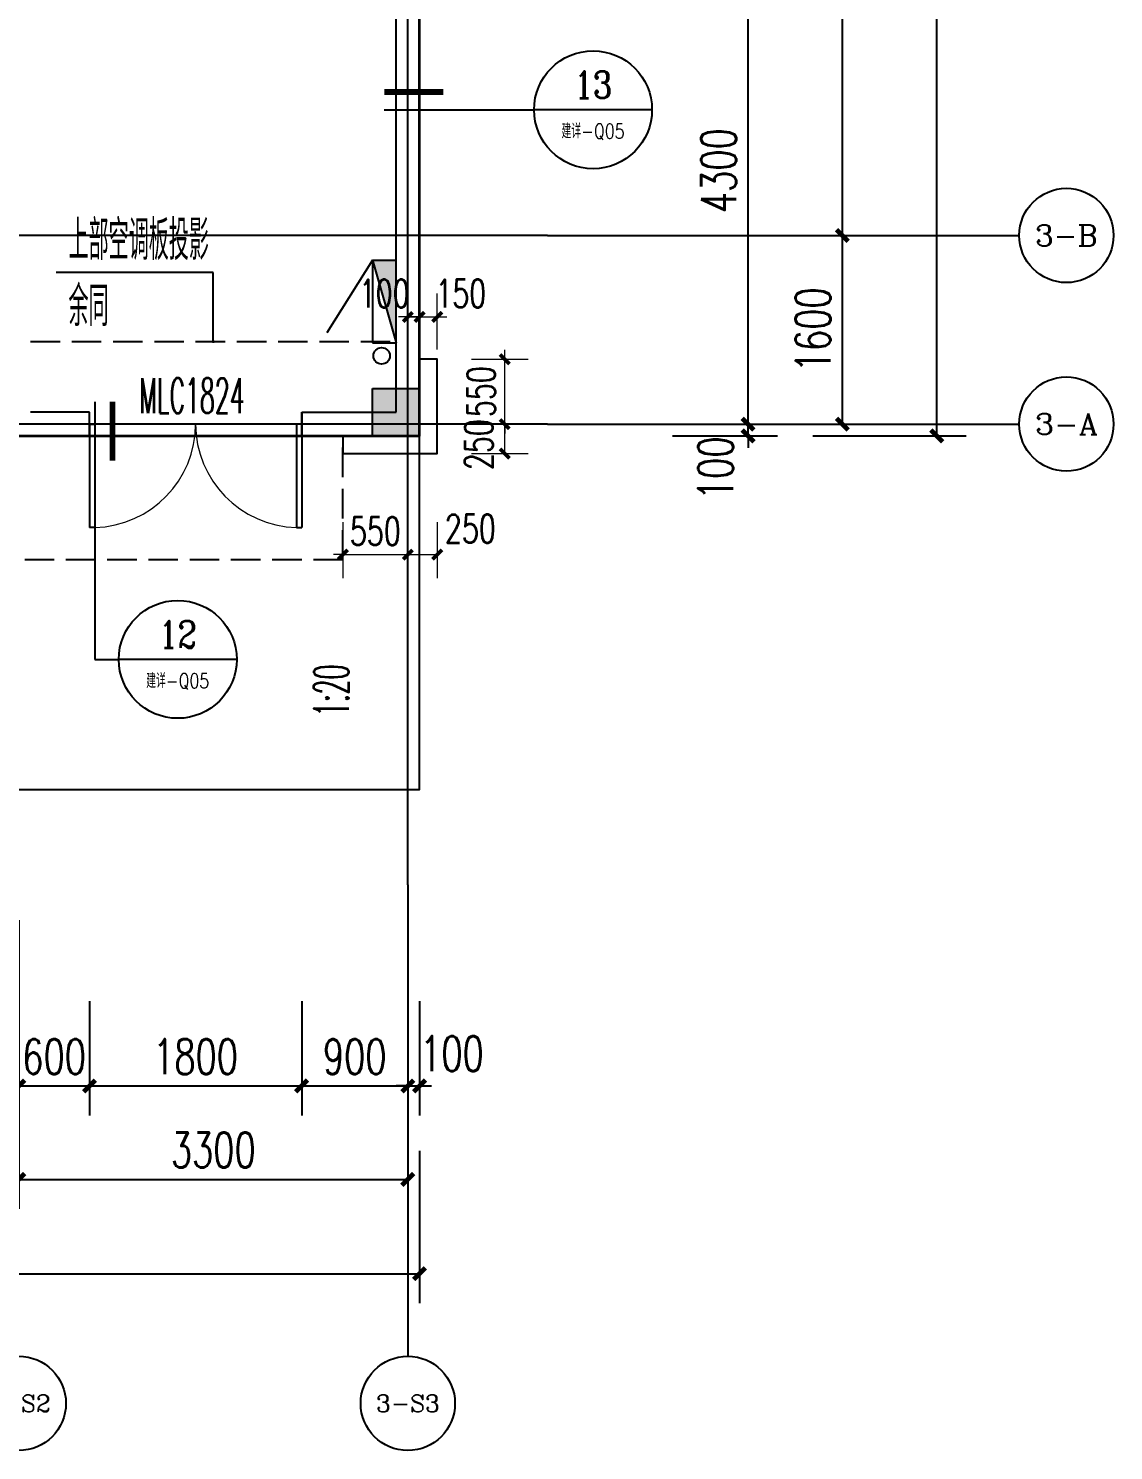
# Model space of a CAD drawing. Extents: x -59851 to 653804, y -249523 to 437614.
# Drawn here: x 11168 to 20372, y 186780 to 198845 of the extents above; entities that cross this region are included whole.
import ezdxf
from ezdxf.enums import TextEntityAlignment as Align

# ---------------------------------------------------------------- set-up
doc = ezdxf.new("R2010")
doc.units = 0
doc.header["$LTSCALE"] = 1000
doc.header["$MEASUREMENT"] = 0
doc.linetypes.add('DASH', pattern=[0.35, 0.25, -0.1])
for name, color, linetype in [('-消防立管', 1, 'Continuous'), ('A-Above', 5, 'DASH'), ('A-第三道尺寸线', 105, 'Continuous'), ('AXIS', 3, 'Continuous'), ('AXIS_TEXT', 7, 'Continuous'), ('CURTWALL', 4, 'Continuous'), ('DIM_IDEN', 3, 'Continuous'), ('DIM_LEAD', 3, 'Continuous'), ('DIM_SYMB', 3, 'Continuous'), ('DOTE', 16, 'Continuous'), ('PUB_HATCH', 8, 'Continuous'), ('PUB_TEXT', 7, 'Continuous'), ('STAIR', 5, 'Continuous'), ('WALL', 2, 'Continuous'), ('WINDOW', 4, 'Continuous'), ('WINDOW_TEXT', 7, 'Continuous'), ('剪力墙', 6, 'Continuous')]:
    doc.layers.add(name, color=color, linetype=linetype)
doc.layers.add('33计全面积外廓线', color=21, linetype='Continuous', lineweight=35)
doc.layers.add('A-第四道尺寸线(线脚尺寸)', color=105, linetype='Continuous', lineweight=5)
doc.styles.add('_TCH_AXIS', font='COMPLEX', dxfattribs={"bigfont": 'GBCBIG'})
doc.styles.add('_TCH_DIM', font='SIMPLEX.shx', dxfattribs={"width": 0.7, "bigfont": 'GBCBIG.shx'})
doc.styles.add('_TCH_DIM_T3', font='SIMPLEX.shx', dxfattribs={"width": 0.705882, "bigfont": 'GBCBIG.shx'})
doc.styles.add('_TCH_LABEL', font='COMPLEX', dxfattribs={"bigfont": 'GBCBIG'})
doc.styles.add('_TCH_WINDOW', font='SIMPLEX.shx', dxfattribs={"width": 0.7, "height": 3.5, "bigfont": 'GBCBIG.shx'})
doc.styles.add('COMPLEX', font='COMPLEX')
doc.styles.add('DIM_FONT', font='SIMPLEX', dxfattribs={"width": 0.7, "bigfont": 'GBCBIG'})
doc.dimstyles.new('_TCH_ARCH&&100', dxfattribs={"dimtxt": 297.5, "dimasz": 100, "dimexe": 250, "dimexo": 300, "dimgap": 100, "dimtad": 1, "dimdec": 0, "dimzin": 0, "dimdsep": 46, "dimtxsty": '_TCH_DIM_T3', "dimblk": 'ARCHTICK', "dimcen": 0.09, "dimclrt": 7, "dimazin": 2, "dimtfac": 1, "dimtdec": 0, "dimtix": 1, "dimtmove": 2, "dimatfit": 3, "dimfxl": 0, "dimtolj": 1, "dimtzin": 0, "dimarcsym": 0})
doc.dimstyles.new('_TCH_ARCH&&80', dxfattribs={"dimtxt": 238, "dimasz": 80, "dimexe": 200, "dimexo": 240, "dimgap": 80, "dimtad": 1, "dimdec": 0, "dimzin": 0, "dimdsep": 46, "dimtxsty": '_TCH_DIM_T3', "dimblk": 'ARCHTICK', "dimcen": 0.09, "dimclrt": 7, "dimazin": 2, "dimtfac": 1, "dimtdec": 0, "dimtix": 1, "dimtmove": 2, "dimatfit": 3, "dimfxl": 0, "dimtolj": 1, "dimtzin": 0, "dimarcsym": 0})
doc.dimstyles.new('_TCH_ARCH&&80$TCH&&100', dxfattribs={"dimtxt": 238, "dimasz": 80, "dimexe": 200, "dimexo": 240, "dimgap": 80, "dimtad": 1, "dimdec": 0, "dimzin": 0, "dimdsep": 46, "dimtxsty": 'DIM_FONT', "dimblk": 'ARCHTICK', "dimcen": 0.09, "dimclrt": 7, "dimazin": 2, "dimtfac": 1, "dimtdec": 0, "dimtix": 1, "dimtmove": 2, "dimatfit": 3, "dimfxl": 0, "dimtolj": 1, "dimtzin": 0, "dimarcsym": 0})

# ---------------------------------------------------------------- blocks, each defined once
blk = doc.blocks.new('shoucengjianliqiang0505')
at = {"layer": 'PUB_HATCH'}
h = blk.add_hatch(color=256, dxfattribs=at)
h.dxf.hatch_style = 1
h.paths.add_polyline_path([(-14848, 486544), (-14448, 486544), (-14448, 486144), (-14848, 486144)])
h.paths.add_polyline_path([(-8748, 486544), (-8348, 486544), (-8348, 486144), (-8748, 486144)])
h.paths.add_polyline_path([(-8748, 490544), (-8348, 490544), (-8348, 490144), (-8748, 490144)])
h.paths.add_polyline_path([(-14848, 490544), (-14448, 490544), (-14448, 490144), (-14848, 490144)])
h.paths.add_polyline_path([(-14848, 482144), (-14448, 482144), (-14448, 481744), (-14848, 481744)])
h.paths.add_polyline_path([(-8748, 482144), (-8348, 482144), (-8348, 481744), (-8748, 481744)])
h.paths.add_polyline_path([(-46848, 497944), (-46448, 497944), (-46448, 497544), (-46848, 497544)])
h.paths.add_polyline_path([(-46848, 501744), (-46448, 501744), (-46448, 501344), (-46848, 501344)])
h.paths.add_polyline_path([(-53548, 501742), (-53148, 501742), (-53148, 501342), (-53548, 501342)])
h.paths.add_polyline_path([(-63048, 504094), (-63048, 504344), (-63648, 504344), (-63648, 502544), (-63848, 502544), (-63848, 502294), (-63398, 502294), (-63398, 504094)])
h.paths.add_polyline_path([(-37148, 500844), (-35548, 500844), (-35548, 497944), (-37148, 497944), (-37148, 498144), (-35748, 498144), (-35748, 500644), (-37148, 500644)])
h.paths.add_polyline_path([(-29698, 483744), (-29698, 484994), (-29448, 484994), (-29448, 483344), (-30048, 483344), (-30048, 483744)])
h.paths.add_polyline_path([(-33048, 484994), (-32798, 484994), (-32798, 483744), (-32448, 483744), (-32448, 483344), (-33048, 483344)])
h.paths.add_polyline_path([(-36498, 483744), (-36498, 484994), (-36248, 484994), (-36248, 483344), (-36848, 483344), (-36848, 483744)])
h.paths.add_polyline_path([(-43248, 484994), (-42998, 484994), (-42998, 483744), (-42648, 483744), (-42648, 483344), (-43248, 483344)])
h.paths.add_polyline_path([(-50098, 483744), (-50098, 484994), (-49848, 484994), (-49848, 483344), (-50448, 483344), (-50448, 483744)])
h.paths.add_polyline_path([(-56848, 484994), (-56598, 484994), (-56598, 483744), (-56248, 483744), (-56248, 483344), (-56848, 483344)])
h.paths.add_polyline_path([(-63698, 485844), (-63448, 485844), (-63448, 483344), (-64048, 483344), (-64048, 483744), (-63698, 483744)])
h.paths.add_polyline_path([(-54648, 492144), (-54048, 492144), (-54048, 492544), (-54648, 492544)])
h.paths.add_polyline_path([(-52648, 492544), (-52048, 492544), (-52048, 492144), (-52648, 492144)])
h.paths.add_polyline_path([(-39048, 492544), (-38448, 492544), (-38448, 492144), (-39048, 492144)])
h.paths.add_polyline_path([(-45348, 495844), (-44748, 495844), (-44748, 496244), (-45348, 496244)])
h.paths.add_polyline_path([(-55848, 497944), (-55248, 497944), (-55248, 497544), (-55848, 497544)])
h.paths.add_polyline_path([(-55848, 495844), (-55248, 495844), (-55248, 496244), (-55848, 496244)])
h.paths.add_polyline_path([(-60248, 495844), (-59648, 495844), (-59648, 496244), (-60248, 496244)])
h.paths.add_polyline_path([(-21248, 500844), (-21248, 499444), (-21498, 499444), (-21498, 499844), (-21848, 499844), (-21848, 500094), (-21498, 500094), (-21498, 500844)])
h.paths.add_polyline_path([(-42948, 497544), (-42548, 497544), (-42548, 498144), (-42748, 498144), (-42748, 500644), (-42148, 500644), (-42148, 500844), (-42948, 500844), (-42948, 497944)])
h.paths.add_polyline_path([(-21248, 496144), (-21248, 496744), (-21498, 496744), (-21498, 496394), (-22898, 496394), (-22898, 496144), (-22098, 496144), (-22098, 496044), (-21848, 496044), (-21848, 496144)])
h.paths.add_polyline_path([(-30848, 497544), (-30848, 497944), (-32298, 497944), (-32298, 498144), (-30648, 498144), (-30648, 497744), (-30248, 497744), (-30248, 497544)])
h.paths.add_polyline_path([(-18848, 489094), (-18848, 487444), (-19098, 487444), (-19098, 487994), (-19448, 487994), (-19448, 488244), (-19098, 488244), (-19098, 489094)])
h.paths.add_polyline_path([(-60023, 489044), (-60273, 489044), (-60273, 491444), (-60023, 491444), (-60023, 489244)])
h.paths.add_polyline_path([(-28348, 499194), (-28348, 497544), (-28748, 497544), (-28748, 497744), (-28548, 497744), (-28548, 499194)])
h.paths.add_polyline_path([(-41148, 492344), (-40448, 492344), (-40448, 490694), (-40698, 490694), (-40698, 492094), (-41148, 492094)])
h.paths.add_polyline_path([(-30848, 500644), (-31348, 500644), (-31348, 503644), (-28348, 503644), (-28348, 501444), (-28708, 501444), (-28708, 501644), (-28548, 501644), (-28548, 503444), (-31148, 503444), (-31148, 501644), (-30748, 501644), (-30748, 501444), (-31148, 501444), (-31148, 500944), (-30648, 500944), (-30648, 500644)])
h.paths.add_polyline_path([(-42948, 495544), (-42948, 496244), (-40448, 496244), (-40448, 493744), (-42948, 493744), (-42948, 494444), (-42748, 494444), (-42748, 493944), (-40648, 493944), (-40648, 496044), (-42748, 496044), (-42748, 495544)])
h.paths.add_polyline_path([(-21248, 502644), (-21248, 503644), (-22898, 503644), (-22898, 503394), (-21498, 503394), (-21498, 502644)])
h.paths.add_polyline_path([(-22748, 492144), (-23248, 492144), (-23248, 490494), (-22998, 490494), (-22998, 491894), (-22748, 491894)])
h.paths.add_polyline_path([(-22673, 488244), (-22423, 488244), (-22423, 485744), (-22673, 485744), (-22673, 488044)])
h.paths.add_polyline_path([(-21848, 493644), (-21848, 493044), (-23498, 493044), (-23498, 493294), (-22098, 493294), (-22098, 493644)])
h.paths.add_polyline_path([(-18848, 491544), (-18848, 492144), (-20498, 492144), (-20498, 491894), (-19098, 491894), (-19098, 491544)])
h.paths.add_polyline_path([(-18848, 482444), (-18848, 481744), (-20498, 481744), (-20498, 481994), (-19098, 481994), (-19098, 482444)])
h.paths.add_polyline_path([(-22048, 481744), (-22498, 481744), (-22698, 481744), (-22698, 483344), (-23048, 483344), (-23048, 483594), (-22448, 483594), (-22448, 481994), (-22048, 481994)])
h.paths.add_polyline_path([(-26798, 490844), (-26048, 490844), (-26048, 489044), (-26298, 489044), (-26298, 490594), (-26798, 490594)])
h.paths.add_polyline_path([(-32448, 490844), (-33048, 490844), (-33048, 489044), (-32798, 489044), (-32798, 490594), (-32448, 490594)])
h.paths.add_polyline_path([(-35848, 489294), (-36198, 489294), (-36198, 492094), (-35848, 492094), (-35848, 492344), (-36448, 492344), (-36448, 489044), (-36198, 489044), (-35848, 489044)])
h.paths.add_polyline_path([(-39873, 489244), (-39623, 489244), (-39623, 486544), (-39873, 486544), (-39873, 489044)])
h.paths.add_polyline_path([(-43648, 489294), (-43298, 489294), (-43298, 492094), (-43798, 492094), (-43798, 492344), (-43048, 492344), (-43048, 489044), (-43298, 489044), (-43648, 489044)])
h.paths.add_polyline_path([(-46673, 492344), (-46423, 492344), (-46423, 489044), (-46673, 489044), (-46673, 492144)])
h.paths.add_polyline_path([(-53473, 489244), (-53223, 489244), (-53223, 486544), (-53473, 486544), (-53473, 489044)])
h.paths.add_polyline_path([(-49448, 489294), (-49798, 489294), (-49798, 492094), (-49298, 492094), (-49298, 492344), (-50048, 492344), (-50048, 489044), (-49798, 489044), (-49448, 489044)])
h.paths.add_polyline_path([(-57248, 489294), (-56898, 489294), (-56898, 492094), (-57248, 492094), (-57248, 492344), (-56648, 492344), (-56648, 489044), (-56898, 489044), (-57248, 489044)])
h.paths.add_polyline_path([(-60048, 498644), (-60048, 497544), (-62548, 497544), (-62548, 497794), (-60298, 497794), (-60298, 498644)])
h.paths.add_polyline_path([(-60048, 503544), (-60048, 504344), (-61698, 504344), (-61698, 504094), (-60298, 504094), (-60298, 503544)])
h.paths.add_polyline_path([(-67048, 491344), (-67048, 492244), (-64848, 492244), (-64848, 491994), (-66798, 491994), (-66798, 491344)])
h.paths.add_polyline_path([(-66448, 502544), (-67048, 502544), (-67048, 499894), (-66798, 499894), (-66798, 502294), (-66448, 502294)])
h.paths.add_polyline_path([(-66448, 483344), (-67048, 483344), (-67048, 485844), (-66798, 485844), (-66798, 483744), (-66448, 483744)])
edge = h.paths.add_edge_path()
edge.add_line((-26248, 494694), (-26248, 492344))
edge.add_line((-26248, 492344), (-26948, 492344))
edge.add_line((-26948, 492344), (-26948, 492144))
edge.add_line((-26948, 492144), (-26048, 492144))
edge.add_line((-26048, 492144), (-26048, 494694))
edge.add_line((-26248, 494694), (-26248, 495094))
edge = h.paths.add_edge_path()
edge.add_line((-26448, 483344), (-26448, 483594))
edge.add_line((-26448, 483594), (-26273, 483594))
edge.add_line((-26273, 483594), (-26273, 484994))
edge.add_line((-26273, 484994), (-26023, 484994))
edge.add_line((-26023, 484994), (-26023, 483594))
edge.add_line((-26023, 483594), (-25848, 483594))
edge.add_line((-25848, 483594), (-25848, 483344))
edge.add_line((-25848, 483344), (-26448, 483344))
edge.add_line((-26448, 483344), (-26048, 483344))
edge = h.paths.add_edge_path()
edge.add_line((-40048, 483344), (-40048, 483744))
edge.add_line((-40048, 483744), (-39873, 483744))
edge.add_line((-39873, 483744), (-39873, 484994))
edge.add_line((-39873, 484994), (-39623, 484994))
edge.add_line((-39623, 484994), (-39623, 483744))
edge.add_line((-39623, 483744), (-39448, 483744))
edge.add_line((-39448, 483744), (-39448, 483344))
edge.add_line((-39448, 483344), (-40048, 483344))
edge.add_line((-40048, 483344), (-39648, 483344))
edge = h.paths.add_edge_path()
edge.add_line((-46848, 483344), (-46848, 483594))
edge.add_line((-46848, 483594), (-46673, 483594))
edge.add_line((-46673, 483594), (-46673, 484994))
edge.add_line((-46673, 484994), (-46423, 484994))
edge.add_line((-46423, 484994), (-46423, 483594))
edge.add_line((-46423, 483594), (-46248, 483594))
edge.add_line((-46248, 483594), (-46248, 483344))
edge.add_line((-46248, 483344), (-46848, 483344))
edge.add_line((-46848, 483344), (-46448, 483344))
edge = h.paths.add_edge_path()
edge.add_line((-53648, 483344), (-53648, 483744))
edge.add_line((-53648, 483744), (-53473, 483744))
edge.add_line((-53473, 483744), (-53473, 484994))
edge.add_line((-53473, 484994), (-53223, 484994))
edge.add_line((-53223, 484994), (-53223, 483744))
edge.add_line((-53223, 483744), (-53048, 483744))
edge.add_line((-53048, 483744), (-53048, 483344))
edge.add_line((-53048, 483344), (-53648, 483344))
edge.add_line((-53648, 483344), (-53248, 483344))
edge = h.paths.add_edge_path()
edge.add_line((-60448, 483344), (-60448, 483594))
edge.add_line((-60448, 483594), (-60273, 483594))
edge.add_line((-60273, 483594), (-60273, 484994))
edge.add_line((-60273, 484994), (-60023, 484994))
edge.add_line((-60023, 484994), (-60023, 483594))
edge.add_line((-60023, 483594), (-59848, 483594))
edge.add_line((-59848, 483594), (-59848, 483344))
edge.add_line((-59848, 483344), (-60448, 483344))
edge.add_line((-60448, 483344), (-60048, 483344))
at = {"layer": '剪力墙', "color": 6, "linetype": 'Continuous'}
blk.add_lwpolyline([(-8748, 482144), (-8348, 482144), (-8348, 481744), (-8748, 481744)], close=True, dxfattribs=at)
blk = doc.blocks.new('XHS1')
at = {"layer": '-消防立管'}
blk.add_hatch(color=253, dxfattribs=at).paths.add_polyline_path([(918395, -437307), (918595, -438007), (918595, -437307)])
for p, q in [((918395, -437307), (918595, -438007)), ((918395, -437307), (918395, -438007)), ((918395, -437307), (918595, -437307)), ((918595, -438007), (918595, -437307)), ((918395, -438007), (918595, -438007))]:
    blk.add_line(p, q, dxfattribs=at)
at = {"ltscale": 0.5}
blk.add_line((918395, -437307), (918009, -437922), dxfattribs=at)
blk = doc.blocks.new('_ArchTick')
at = {"color": 0, "linetype": 'ByBlock', "const_width": 0.4}
blk.add_lwpolyline([(-0.5, -0.5), (0.5, 0.5)], dxfattribs=at)
blk = doc.blocks.new('*D3277')
at = {"layer": 'AXIS', "color": 0, "lineweight": -2, "transparency": 16777216}
for p, q in [((15872, 197088), (18322, 197088)), ((18072, 195488), (18072, 197088)), ((15872, 195488), (18322, 195488))]:
    blk.add_line(p, q, dxfattribs=at)
at = {"layer": 'Defpoints', "color": 0, "transparency": 16777216}
for p in [(15572, 197088), (18072, 197088), (15572, 195488)]:
    blk.add_point(p, dxfattribs=at)
at = {"layer": 'AXIS', "color": 0, "lineweight": -2, "transparency": 16777216, "xscale": 100, "yscale": 100, "zscale": 100}
for p, rotation in [((18072, 197088), 90), ((18072, 195488), 270)]:
    blk.add_blockref('_ArchTick', p, dxfattribs=dict(at, rotation=rotation))
at = {"layer": 'AXIS', "color": 7, "transparency": 16777216, "insert": (17824, 196288), "char_height": 297.5, "attachment_point": 5, "rotation": 90, "style": '_TCH_DIM_T3'}
blk.add_mtext('\\A1;1600', dxfattribs=at)
blk = doc.blocks.new('*D3278')
at = {"layer": 'AXIS', "color": 0, "lineweight": -2, "transparency": 16777216}
for p, q in [((15872, 201788), (18322, 201788)), ((18072, 197088), (18072, 201788)), ((15872, 197088), (18322, 197088))]:
    blk.add_line(p, q, dxfattribs=at)
at = {"layer": 'Defpoints', "color": 0, "transparency": 16777216}
for p in [(15572, 201788), (18072, 201788), (15572, 197088)]:
    blk.add_point(p, dxfattribs=at)
at = {"layer": 'AXIS', "color": 0, "lineweight": -2, "transparency": 16777216, "xscale": 100, "yscale": 100, "zscale": 100}
for p, rotation in [((18072, 201788), 90), ((18072, 197088), 270)]:
    blk.add_blockref('_ArchTick', p, dxfattribs=dict(at, rotation=rotation))
at = {"layer": 'AXIS', "color": 7, "transparency": 16777216, "insert": (17824, 199438), "char_height": 297.5, "attachment_point": 5, "rotation": 90, "style": '_TCH_DIM_T3'}
blk.add_mtext('\\A1;4700', dxfattribs=at)
blk = doc.blocks.new('*D3290')
at = {"layer": 'AXIS', "color": 0, "lineweight": -2, "transparency": 16777216}
for p, q in [((17822, 218188), (19122, 218188)), ((18872, 195388), (18872, 218188)), ((17822, 195388), (19122, 195388))]:
    blk.add_line(p, q, dxfattribs=at)
at = {"layer": 'Defpoints', "color": 0, "transparency": 16777216}
for p in [(17522, 218188), (18872, 218188), (17522, 195388)]:
    blk.add_point(p, dxfattribs=at)
at = {"layer": 'AXIS', "color": 0, "lineweight": -2, "transparency": 16777216, "xscale": 100, "yscale": 100, "zscale": 100}
for p, rotation in [((18872, 218188), 90), ((18872, 195388), 270)]:
    blk.add_blockref('_ArchTick', p, dxfattribs=dict(at, rotation=rotation))
at = {"layer": 'AXIS', "color": 7, "transparency": 16777216, "insert": (18624, 206788), "char_height": 297.5, "attachment_point": 5, "rotation": 90, "style": '_TCH_DIM_T3'}
blk.add_mtext('\\A1;22800', dxfattribs=at)
blk = doc.blocks.new('*D3355')
at = {"layer": 'AXIS', "color": 0, "lineweight": -2, "transparency": 16777216}
for p, q in [((11086, 191280), (11086, 188830)), ((14386, 191280), (14386, 188830)), ((11086, 189080), (14386, 189080))]:
    blk.add_line(p, q, dxfattribs=at)
at = {"layer": 'Defpoints', "color": 0, "transparency": 16777216}
for p in [(11086, 191580), (14386, 191580), (14386, 189080)]:
    blk.add_point(p, dxfattribs=at)
at = {"layer": 'AXIS', "color": 0, "lineweight": -2, "transparency": 16777216, "xscale": 100, "yscale": 100, "zscale": 100, "rotation": 180}
blk.add_blockref('_ArchTick', (11086, 189080), dxfattribs=at)
at = {"layer": 'AXIS', "color": 0, "lineweight": -2, "transparency": 16777216, "xscale": 100, "yscale": 100, "zscale": 100}
blk.add_blockref('_ArchTick', (14386, 189080), dxfattribs=at)
at = {"layer": 'AXIS', "color": 7, "transparency": 16777216, "insert": (12736, 189329), "char_height": 297.5, "attachment_point": 5, "style": '_TCH_DIM_T3'}
blk.add_mtext('\\A1;3300', dxfattribs=at)
blk = doc.blocks.new('*D3356')
at = {"layer": 'AXIS', "color": 0, "lineweight": -2, "transparency": 16777216}
for p, q in [((-44214, 189323), (-44214, 188030)), ((14486, 189323), (14486, 188030)), ((-44214, 188280), (14486, 188280))]:
    blk.add_line(p, q, dxfattribs=at)
at = {"layer": 'Defpoints', "color": 0, "transparency": 16777216}
for p in [(-44214, 189623), (14486, 189623), (14486, 188280)]:
    blk.add_point(p, dxfattribs=at)
at = {"layer": 'AXIS', "color": 0, "lineweight": -2, "transparency": 16777216, "xscale": 100, "yscale": 100, "zscale": 100, "rotation": 180}
blk.add_blockref('_ArchTick', (-44214, 188280), dxfattribs=at)
at = {"layer": 'AXIS', "color": 0, "lineweight": -2, "transparency": 16777216, "xscale": 100, "yscale": 100, "zscale": 100}
blk.add_blockref('_ArchTick', (14486, 188280), dxfattribs=at)
at = {"layer": 'AXIS', "color": 7, "transparency": 16777216, "insert": (-14864, 188529), "char_height": 297.5, "attachment_point": 5, "style": '_TCH_DIM_T3'}
blk.add_mtext('\\A1;58700', dxfattribs=at)
blk = doc.blocks.new('_AXISO')
blk.add_circle((0, 0), 0.5)
at = {"layer": 'AXIS_TEXT', "style": 'COMPLEX', "width": 1.041667}
blk.add_attdef('A', text='', height=0.56, dxfattribs=at).set_placement((-0.25, -0.28), (0.25, -0.28), align=Align.FIT)
blk = doc.blocks.new('shoucengxianjiao0328')
blk.add_lwpolyline([(-170996, 155486), (-170996, 155336), (-170196, 155336), (-170196, 156136), (-170346, 156136), (-170346, 156136), (-170346, 156136)])
blk = doc.blocks.new('*D627')
at = {"layer": 'A-第四道尺寸线(线脚尺寸)', "color": 0, "lineweight": -2, "transparency": 16777216}
for p, q in [((15208, 196038), (15208, 196118)), ((14926, 196038), (15408, 196038)), ((15208, 195488), (15208, 196038)), ((14926, 195488), (15408, 195488)), ((15208, 195488), (15208, 195408))]:
    blk.add_line(p, q, dxfattribs=at)
at = {"layer": 'Defpoints', "color": 0, "transparency": 16777216}
for p in [(14686, 196038), (15208, 196038), (14686, 195488)]:
    blk.add_point(p, dxfattribs=at)
at = {"layer": 'A-第四道尺寸线(线脚尺寸)', "color": 0, "lineweight": -2, "transparency": 16777216, "xscale": 80, "yscale": 80, "zscale": 80}
for p, rotation in [((15208, 196038), 270), ((15208, 195488), 90)]:
    blk.add_blockref('_ArchTick', p, dxfattribs=dict(at, rotation=rotation))
at = {"layer": 'A-第四道尺寸线(线脚尺寸)', "color": 7, "transparency": 16777216, "insert": (15009, 195763), "char_height": 238, "attachment_point": 5, "rotation": 90, "style": '_TCH_DIM_T3'}
blk.add_mtext('\\A1;550', dxfattribs=at)
blk = doc.blocks.new('*D628')
at = {"layer": 'A-第四道尺寸线(线脚尺寸)', "color": 0, "lineweight": -2, "transparency": 16777216}
for p, q in [((14926, 195488), (15408, 195488)), ((15208, 195238), (15208, 195488)), ((14926, 195238), (15408, 195238))]:
    blk.add_line(p, q, dxfattribs=at)
at = {"layer": 'Defpoints', "color": 0, "transparency": 16777216}
for p in [(14686, 195488), (15208, 195488), (14686, 195238)]:
    blk.add_point(p, dxfattribs=at)
at = {"layer": 'A-第四道尺寸线(线脚尺寸)', "color": 0, "lineweight": -2, "transparency": 16777216, "xscale": 80, "yscale": 80, "zscale": 80}
for p, rotation in [((15208, 195488), 90), ((15208, 195238), 270)]:
    blk.add_blockref('_ArchTick', p, dxfattribs=dict(at, rotation=rotation))
at = {"layer": 'A-第四道尺寸线(线脚尺寸)', "color": 7, "transparency": 16777216, "insert": (14988, 195314), "char_height": 238, "attachment_point": 5, "rotation": 90, "style": '_TCH_DIM_T3'}
blk.add_mtext('\\A1;250', dxfattribs=at)
blk = doc.blocks.new('*D629')
at = {"layer": 'A-第四道尺寸线(线脚尺寸)', "color": 0, "lineweight": -2, "transparency": 16777216}
for p, q in [((13836, 194656), (13836, 194181)), ((14386, 194656), (14386, 194181)), ((13836, 194381), (13756, 194381)), ((13836, 194381), (14386, 194381)), ((14386, 194381), (14466, 194381))]:
    blk.add_line(p, q, dxfattribs=at)
at = {"layer": 'Defpoints', "color": 0, "transparency": 16777216}
for p in [(13836, 194896), (14386, 194896), (14386, 194381)]:
    blk.add_point(p, dxfattribs=at)
at = {"layer": 'A-第四道尺寸线(线脚尺寸)', "color": 0, "lineweight": -2, "transparency": 16777216, "xscale": 80, "yscale": 80, "zscale": 80}
blk.add_blockref('_ArchTick', (13836, 194381), dxfattribs=at)
at = {"layer": 'A-第四道尺寸线(线脚尺寸)', "color": 0, "lineweight": -2, "transparency": 16777216, "xscale": 80, "yscale": 80, "zscale": 80, "rotation": 180}
blk.add_blockref('_ArchTick', (14386, 194381), dxfattribs=at)
at = {"layer": 'A-第四道尺寸线(线脚尺寸)', "color": 7, "transparency": 16777216, "insert": (14111, 194580), "char_height": 238, "attachment_point": 5, "style": '_TCH_DIM_T3'}
blk.add_mtext('\\A1;550', dxfattribs=at)
blk = doc.blocks.new('*D630')
at = {"layer": 'A-第四道尺寸线(线脚尺寸)', "color": 0, "lineweight": -2, "transparency": 16777216}
for p, q in [((14386, 194656), (14386, 194181)), ((14636, 194656), (14636, 194181)), ((14386, 194381), (14636, 194381))]:
    blk.add_line(p, q, dxfattribs=at)
at = {"layer": 'Defpoints', "color": 0, "transparency": 16777216}
for p in [(14386, 194896), (14636, 194896), (14636, 194381)]:
    blk.add_point(p, dxfattribs=at)
at = {"layer": 'A-第四道尺寸线(线脚尺寸)', "color": 0, "lineweight": -2, "transparency": 16777216, "xscale": 80, "yscale": 80, "zscale": 80, "rotation": 180}
blk.add_blockref('_ArchTick', (14386, 194381), dxfattribs=at)
at = {"layer": 'A-第四道尺寸线(线脚尺寸)', "color": 0, "lineweight": -2, "transparency": 16777216, "xscale": 80, "yscale": 80, "zscale": 80}
blk.add_blockref('_ArchTick', (14636, 194381), dxfattribs=at)
at = {"layer": 'A-第四道尺寸线(线脚尺寸)', "color": 7, "transparency": 16777216, "insert": (14917, 194601), "char_height": 238, "attachment_point": 5, "style": '_TCH_DIM_T3'}
blk.add_mtext('\\A1;250', dxfattribs=at)
blk = doc.blocks.new('*D662')
at = {"layer": 'A-第四道尺寸线(线脚尺寸)', "color": 0, "lineweight": -2, "transparency": 16777216}
for p, q in [((14386, 196122), (14386, 196597)), ((14486, 196122), (14486, 196597)), ((14386, 196397), (14306, 196397)), ((14386, 196397), (14486, 196397)), ((14486, 196397), (14566, 196397))]:
    blk.add_line(p, q, dxfattribs=at)
at = {"layer": 'Defpoints', "color": 0, "transparency": 16777216}
for p in [(14486, 196397), (14386, 195882), (14486, 195882)]:
    blk.add_point(p, dxfattribs=at)
at = {"layer": 'A-第四道尺寸线(线脚尺寸)', "color": 0, "lineweight": -2, "transparency": 16777216, "xscale": 80, "yscale": 80, "zscale": 80}
blk.add_blockref('_ArchTick', (14386, 196397), dxfattribs=at)
at = {"layer": 'A-第四道尺寸线(线脚尺寸)', "color": 0, "lineweight": -2, "transparency": 16777216, "xscale": 80, "yscale": 80, "zscale": 80, "rotation": 180}
blk.add_blockref('_ArchTick', (14486, 196397), dxfattribs=at)
at = {"layer": 'A-第四道尺寸线(线脚尺寸)', "color": 7, "transparency": 16777216, "insert": (14186, 196596), "char_height": 238, "attachment_point": 5, "style": 'DIM_FONT'}
blk.add_mtext('\\A1;100', dxfattribs=at)
blk = doc.blocks.new('*D663')
at = {"layer": 'A-第四道尺寸线(线脚尺寸)', "color": 0, "lineweight": -2, "transparency": 16777216}
for p, q in [((14486, 196122), (14486, 196597)), ((14636, 196122), (14636, 196597)), ((14486, 196397), (14406, 196397)), ((14486, 196397), (14636, 196397)), ((14636, 196397), (14716, 196397))]:
    blk.add_line(p, q, dxfattribs=at)
at = {"layer": 'Defpoints', "color": 0, "transparency": 16777216}
for p in [(14636, 196397), (14486, 195882), (14636, 195882)]:
    blk.add_point(p, dxfattribs=at)
at = {"layer": 'A-第四道尺寸线(线脚尺寸)', "color": 0, "lineweight": -2, "transparency": 16777216, "xscale": 80, "yscale": 80, "zscale": 80}
blk.add_blockref('_ArchTick', (14486, 196397), dxfattribs=at)
at = {"layer": 'A-第四道尺寸线(线脚尺寸)', "color": 0, "lineweight": -2, "transparency": 16777216, "xscale": 80, "yscale": 80, "zscale": 80, "rotation": 180}
blk.add_blockref('_ArchTick', (14636, 196397), dxfattribs=at)
at = {"layer": 'A-第四道尺寸线(线脚尺寸)', "color": 7, "transparency": 16777216, "insert": (14836, 196596), "char_height": 238, "attachment_point": 5, "style": 'DIM_FONT'}
blk.add_mtext('\\A1;150', dxfattribs=at)
blk = doc.blocks.new('*D3491')
at = {"layer": 'A-第三道尺寸线', "color": 0, "lineweight": -2, "transparency": 16777216}
for p, q in [((16630, 199788), (17522, 199788)), ((17272, 195488), (17272, 199788)), ((16630, 195488), (17522, 195488))]:
    blk.add_line(p, q, dxfattribs=at)
at = {"layer": 'Defpoints', "color": 0, "transparency": 16777216}
for p in [(16330, 199788), (17272, 199788), (16330, 195488)]:
    blk.add_point(p, dxfattribs=at)
at = {"layer": 'A-第三道尺寸线', "color": 0, "lineweight": -2, "transparency": 16777216, "xscale": 100, "yscale": 100, "zscale": 100}
for p, rotation in [((17272, 199788), 90), ((17272, 195488), 270)]:
    blk.add_blockref('_ArchTick', p, dxfattribs=dict(at, rotation=rotation))
at = {"layer": 'A-第三道尺寸线', "color": 7, "transparency": 16777216, "insert": (17023, 197638), "char_height": 297.5, "attachment_point": 5, "rotation": 90, "style": '_TCH_DIM_T3'}
blk.add_mtext('\\A1;4300', dxfattribs=at)
blk = doc.blocks.new('*D3492')
at = {"layer": 'A-第三道尺寸线', "color": 0, "lineweight": -2, "transparency": 16777216}
for p, q in [((17272, 195488), (17272, 195588)), ((16630, 195488), (17522, 195488)), ((17272, 195388), (17272, 195488)), ((16630, 195388), (17522, 195388)), ((17272, 195388), (17272, 195288))]:
    blk.add_line(p, q, dxfattribs=at)
at = {"layer": 'Defpoints', "color": 0, "transparency": 16777216}
for p in [(16330, 195488), (17272, 195488), (16330, 195388)]:
    blk.add_point(p, dxfattribs=at)
at = {"layer": 'A-第三道尺寸线', "color": 0, "lineweight": -2, "transparency": 16777216, "xscale": 100, "yscale": 100, "zscale": 100}
for p, rotation in [((17272, 195488), 270), ((17272, 195388), 90)]:
    blk.add_blockref('_ArchTick', p, dxfattribs=dict(at, rotation=rotation))
at = {"layer": 'A-第三道尺寸线', "color": 7, "transparency": 16777216, "insert": (16997, 195113), "char_height": 297.5, "attachment_point": 5, "rotation": 90, "style": '_TCH_DIM_T3'}
blk.add_mtext('\\A1;100', dxfattribs=at)
blk = doc.blocks.new('*D3537')
at = {"layer": 'A-第三道尺寸线', "color": 0, "lineweight": -2, "transparency": 16777216}
for p, q in [((11086, 190593), (11086, 189623)), ((11686, 190593), (11686, 189623)), ((11086, 189873), (10986, 189873)), ((11086, 189873), (11686, 189873)), ((11686, 189873), (11786, 189873))]:
    blk.add_line(p, q, dxfattribs=at)
at = {"layer": 'Defpoints', "color": 0, "transparency": 16777216}
for p in [(11086, 190893), (11686, 190893), (11686, 189873)]:
    blk.add_point(p, dxfattribs=at)
at = {"layer": 'A-第三道尺寸线', "color": 0, "lineweight": -2, "transparency": 16777216, "xscale": 100, "yscale": 100, "zscale": 100}
blk.add_blockref('_ArchTick', (11086, 189873), dxfattribs=at)
at = {"layer": 'A-第三道尺寸线', "color": 0, "lineweight": -2, "transparency": 16777216, "xscale": 100, "yscale": 100, "zscale": 100, "rotation": 180}
blk.add_blockref('_ArchTick', (11686, 189873), dxfattribs=at)
at = {"layer": 'A-第三道尺寸线', "color": 7, "transparency": 16777216, "insert": (11386, 190122), "char_height": 297.5, "attachment_point": 5, "style": '_TCH_DIM_T3'}
blk.add_mtext('\\A1;600', dxfattribs=at)
blk = doc.blocks.new('*D3538')
at = {"layer": 'A-第三道尺寸线', "color": 0, "lineweight": -2, "transparency": 16777216}
for p, q in [((11686, 190593), (11686, 189623)), ((13486, 190593), (13486, 189623)), ((11686, 189873), (13486, 189873))]:
    blk.add_line(p, q, dxfattribs=at)
at = {"layer": 'Defpoints', "color": 0, "transparency": 16777216}
for p in [(11686, 190893), (13486, 190893), (13486, 189873)]:
    blk.add_point(p, dxfattribs=at)
at = {"layer": 'A-第三道尺寸线', "color": 0, "lineweight": -2, "transparency": 16777216, "xscale": 100, "yscale": 100, "zscale": 100, "rotation": 180}
blk.add_blockref('_ArchTick', (11686, 189873), dxfattribs=at)
at = {"layer": 'A-第三道尺寸线', "color": 0, "lineweight": -2, "transparency": 16777216, "xscale": 100, "yscale": 100, "zscale": 100}
blk.add_blockref('_ArchTick', (13486, 189873), dxfattribs=at)
at = {"layer": 'A-第三道尺寸线', "color": 7, "transparency": 16777216, "insert": (12586, 190122), "char_height": 297.5, "attachment_point": 5, "style": '_TCH_DIM_T3'}
blk.add_mtext('\\A1;1800', dxfattribs=at)
blk = doc.blocks.new('*D3539')
at = {"layer": 'A-第三道尺寸线', "color": 0, "lineweight": -2, "transparency": 16777216}
for p, q in [((13486, 190593), (13486, 189623)), ((14386, 190593), (14386, 189623)), ((13486, 189873), (14386, 189873))]:
    blk.add_line(p, q, dxfattribs=at)
at = {"layer": 'Defpoints', "color": 0, "transparency": 16777216}
for p in [(13486, 190893), (14386, 190893), (14386, 189873)]:
    blk.add_point(p, dxfattribs=at)
at = {"layer": 'A-第三道尺寸线', "color": 0, "lineweight": -2, "transparency": 16777216, "xscale": 100, "yscale": 100, "zscale": 100, "rotation": 180}
blk.add_blockref('_ArchTick', (13486, 189873), dxfattribs=at)
at = {"layer": 'A-第三道尺寸线', "color": 0, "lineweight": -2, "transparency": 16777216, "xscale": 100, "yscale": 100, "zscale": 100}
blk.add_blockref('_ArchTick', (14386, 189873), dxfattribs=at)
at = {"layer": 'A-第三道尺寸线', "color": 7, "transparency": 16777216, "insert": (13936, 190122), "char_height": 297.5, "attachment_point": 5, "style": '_TCH_DIM_T3'}
blk.add_mtext('\\A1;900', dxfattribs=at)
blk = doc.blocks.new('*D3540')
at = {"layer": 'A-第三道尺寸线', "color": 0, "lineweight": -2, "transparency": 16777216}
for p, q in [((14386, 190593), (14386, 189623)), ((14486, 190593), (14486, 189623)), ((14386, 189873), (14286, 189873)), ((14386, 189873), (14486, 189873)), ((14486, 189873), (14586, 189873))]:
    blk.add_line(p, q, dxfattribs=at)
at = {"layer": 'Defpoints', "color": 0, "transparency": 16777216}
for p in [(14386, 190893), (14486, 190893), (14486, 189873)]:
    blk.add_point(p, dxfattribs=at)
at = {"layer": 'A-第三道尺寸线', "color": 0, "lineweight": -2, "transparency": 16777216, "xscale": 100, "yscale": 100, "zscale": 100}
blk.add_blockref('_ArchTick', (14386, 189873), dxfattribs=at)
at = {"layer": 'A-第三道尺寸线', "color": 0, "lineweight": -2, "transparency": 16777216, "xscale": 100, "yscale": 100, "zscale": 100, "rotation": 180}
blk.add_blockref('_ArchTick', (14486, 189873), dxfattribs=at)
at = {"layer": 'A-第三道尺寸线', "color": 7, "transparency": 16777216, "insert": (14761, 190148), "char_height": 297.5, "attachment_point": 5, "style": '_TCH_DIM_T3'}
blk.add_mtext('\\A1;100', dxfattribs=at)
blk = doc.blocks.new('$DorLib2D$00000002')
for p, q in [((-0.5, 0), (-0.5, 0.4875)), ((-0.475, 0.4875), (-0.5, 0.4875)), ((-0.475, 0), (-0.475, 0.4875)), ((0.475, 0), (0.475, 0.4875)), ((0.475, 0.4875), (0.5, 0.4875)), ((0.5, 0), (0.5, 0.4875)), ((-0.5, 0), (-0.475, 0)), ((0.5, 0), (0.475, 0))]:
    blk.add_line(p, q)
at = {"lineweight": 13}
for centre, start, end in [((-0.4875, 0), 0, 88.53072), ((0.4875, 0), 91.46928, 180)]:
    blk.add_arc(centre, 0.4875, start, end, dxfattribs=at)
blk = doc.blocks.new('roofzhouxian')
at = {"layer": 'DOTE'}
for p, q in [((10508, -309503), (10508, -279124)), ((11694, -303995), (-49367, -303995)), ((11694, -305595), (-49367, -305595))]:
    blk.add_line(p, q, dxfattribs=at)
blk = doc.blocks.new('SHOUCENGXIANJIAOCHICUN0427')
at = {"layer": 'A-第四道尺寸线(线脚尺寸)'}
for base, p1, p2, angle, dimstyle, picture, middle in [((14486.3, 196397.2), (14386.3, 195881.6), (14486.3, 195881.6), 0, '_TCH_ARCH&&80$TCH&&100', '*D662', (14186.3, 196596.2)), ((14636.3, 196397.2), (14486.3, 195881.6), (14636.3, 195881.6), 0, '_TCH_ARCH&&80$TCH&&100', '*D663', (14836.3, 196596.2)), ((15208.2, 195488.3), (14686.3, 195238.3), (14686.3, 195488.3), 90, '_TCH_ARCH&&80', '*D628', (14988.2, 195313.5)), ((14636.3, 194380.8), (14386.3, 194896.4), (14636.3, 194896.4), 0, '_TCH_ARCH&&80', '*D630', (14917.5, 194600.8))]:
    dim = blk.add_linear_dim(base=base, p1=p1, p2=p2, angle=angle, dimstyle=dimstyle, dxfattribs=at)
    dim.commit()
    dim.dimension.update_dxf_attribs({"geometry": picture, "text_midpoint": middle, "dimtype": 129})
for p1, p2, distance, picture, middle in [((14686.3, 195488.3), (14686.3, 196038.3), -521.9, '*D627', (15009.2, 195763.3)), ((13836.3, 194896.4), (14386.3, 194896.4), -515.6, '*D629', (14111.3, 194579.8))]:
    dim = blk.add_aligned_dim(p1=p1, p2=p2, distance=distance, dimstyle='_TCH_ARCH&&80', dxfattribs=at)
    dim.commit()
    dim.dimension.update_dxf_attribs({"geometry": picture, "text_midpoint": middle})

msp = doc.modelspace()

# ---------------------------------------------------------------- linework, layer by layer
at = {"layer": '-消防立管'}
msp.add_circle((14164.3, 196067), 70, dxfattribs=at)
at = {"layer": '33计全面积外廓线'}
msp.add_lwpolyline([(-44213.7, 195388.3), (14486.3, 195388.3), (14486.3, 204188.3), (7986.3, 204188.3), (7986.3, 200188.3), (3986.3, 200188.3), (3986.3, 205788.3), (1586.3, 205788.3), (1586.3, 206788.3), (-3313.7, 206788.3), (-3313.7, 211288.3), (-7913.7, 211288.3), (-7913.7, 211688.3), (-20013.7, 211688.3), (-20013.7, 209788.3), (-17713.7, 209788.3), (-17713.7, 207488.3), (-23713.7, 207488.3)], dxfattribs=at)
at = {"layer": 'A-Above'}
for points in [[(11186.3, 196188.3), (14286.3, 196188.3)], [(11186.3, 196188.3), (14286.3, 196188.3)], [(8336.3, 195388.3), (8336.3, 194338.3), (13836.3, 194338.3), (13836.3, 195388.3)]]:
    msp.add_lwpolyline(points, dxfattribs=at)
at = {"layer": 'AXIS'}
for p, q in [((15572.3, 197088.3), (19572.3, 197088.3)), ((15572.3, 195488.3), (19572.3, 195488.3)), ((14386.3, 191580), (14386.3, 187580))]:
    msp.add_line(p, q, dxfattribs=at)
at = {"layer": 'CURTWALL'}
msp.add_line((13486.3, 195388.3), (13486.3, 195588.3), dxfattribs=at)
at = {"layer": 'DIM_IDEN'}
for p, q in [((14186.3, 198154.8), (15253.8, 198154.8)), ((15253.8, 198154.8), (15457.3, 198154.8)), ((16457.3, 198154.8), (15457.3, 198154.8)), ((11731, 195677), (11731, 193492)), ((11731, 193492), (11934.5, 193492)), ((12934.5, 193492), (11934.5, 193492))]:
    msp.add_line(p, q, dxfattribs=at)
at = {"layer": 'DIM_IDEN', "const_width": 50}
for points in [[(14186.3, 198304.8), (14686.3, 198304.8)], [(11881, 195677), (11881, 195177)]]:
    msp.add_lwpolyline(points, dxfattribs=at)
at = {"layer": 'DIM_IDEN'}
for centre in [(15957.3, 198154.8), (12434.5, 193492)]:
    msp.add_circle(centre, 500, dxfattribs=at)
at = {"layer": 'DIM_LEAD'}
for p, q in [((12736.3, 196775.3), (11403, 196775.3)), ((12736.3, 196188.3), (12736.3, 196775.3)), ((12736.3, 196188.3), (12736.3, 196775.3))]:
    msp.add_line(p, q, dxfattribs=at)
at = {"layer": 'DIM_LEAD', "const_width": 13.3}
msp.add_lwpolyline([(12736.3, 196181.7, 1), (12736.3, 196195, 1)], format="xyb", close=True, dxfattribs=at)
msp.add_lwpolyline([(12736.3, 196181.7, 1), (12736.3, 196195, 1)], format="xyb", close=True, dxfattribs=at)
msp.add_lwpolyline([(12736.3, 196181.7, 1), (12736.3, 196195, 1)], format="xyb", close=True, dxfattribs=at)
msp.add_lwpolyline([(12736.3, 196181.7, 1), (12736.3, 196195, 1)], format="xyb", close=True, dxfattribs=at)
at = {"layer": 'DIM_SYMB'}
msp.add_lwpolyline([(13990.2, 193645.3, 0, 0, 0), (13990.2, 192932.2, 80, 0, 0), (13990.2, 192632.2, 0, 0, 0)], format="xyseb", dxfattribs=at)
at = {"layer": 'DOTE'}
msp.add_line((15572.3, 195488.3), (-45488.6, 195488.3), dxfattribs=at)
at = {"layer": 'STAIR'}
msp.add_lwpolyline([(-37213.7, 218088.3), (-37213.7, 220988.3), (-47213.7, 220988.3), (-47213.7, 192388.3), (14486.3, 192388.3), (14486.3, 195388.3)], dxfattribs=at)
at = {"layer": 'WALL'}
for p, q in [((14486.3, 195388.3), (14486.3, 199888.3)), ((14286.3, 195588.3), (14286.3, 199788.3)), ((11686.3, 195588.3), (11186.3, 195588.3)), ((11686.3, 195388.3), (11686.3, 195588.3)), ((13486.3, 195588.3), (14286.3, 195588.3)), ((13486.3, 195588.3), (13486.3, 195388.3)), ((10486.3, 195388.3), (11186.3, 195388.3)), ((13486.3, 195388.3), (14486.3, 195388.3))]:
    msp.add_line(p, q, dxfattribs=at)
at = {"layer": 'WINDOW'}
msp.add_line((11686.3, 195388.3), (13486.3, 195388.3), dxfattribs=at)

# ---------------------------------------------------------------- block references
at = {"layer": '-消防立管'}
msp.add_blockref('XHS1', (-904308.9, 634185.5), dxfattribs=at)
for name, p in [('roofzhouxian', (3878.4, 501083)), ('shoucengxianjiao0328', (184831.9, 39902.1)), ('shoucengjianliqiang0505', (22833.8, -286355.2))]:
    msp.add_blockref(name, p)
at = {"layer": 'A-第四道尺寸线(线脚尺寸)'}
msp.add_blockref('SHOUCENGXIANJIAOCHICUN0427', (0, 0), dxfattribs=at)
at = {"layer": 'AXIS'}
ref = msp.add_blockref('_AXISO', (19972.3, 197088.3), dxfattribs=dict(at, xscale=800, yscale=800, zscale=800))
ref.add_attrib('A', '3-B', dxfattribs={"layer": 'AXIS_TEXT', "height": 179.65, "style": '_TCH_AXIS'}).set_placement((19707.1, 196998.5), (20237.5, 196998.5), align=Align.FIT)
ref = msp.add_blockref('_AXISO', (19972.3, 195488.3), dxfattribs=dict(at, xscale=800, yscale=800, zscale=800))
ref.add_attrib('A', '3-A', dxfattribs={"layer": 'AXIS_TEXT', "height": 177.09, "style": '_TCH_AXIS'}).set_placement((19706.6, 195399.8), (20237.9, 195399.8), align=Align.FIT)
ref = msp.add_blockref('_AXISO', (11086.3, 187180), dxfattribs=dict(at, xscale=800, yscale=800, zscale=800))
ref.add_attrib('A', '3-S2', dxfattribs={"layer": 'AXIS_TEXT', "height": 143.86, "style": '_TCH_AXIS'}).set_placement((10815.7, 187108.1), (11356.9, 187108.1), align=Align.FIT)
ref = msp.add_blockref('_AXISO', (14386.3, 187180), dxfattribs=dict(at, xscale=800, yscale=800, zscale=800))
ref.add_attrib('A', '3-S3', dxfattribs={"layer": 'AXIS_TEXT', "height": 143.86, "style": '_TCH_AXIS'}).set_placement((14115.7, 187108.1), (14656.9, 187108.1), align=Align.FIT)
at = {"layer": 'WINDOW'}
ref = msp.add_blockref('$DorLib2D$00000002', (12586.3, 195488.3), dxfattribs=dict(at, xscale=-1800, yscale=-1800, zscale=-1800))
ref.add_attrib('A', 'MLC1824', (12106.8, 195581.3), dxfattribs={"layer": 'WINDOW_TEXT', "height": 297.5, "style": '_TCH_WINDOW', "width": 0.494118})

# ---------------------------------------------------------------- texts
at = {"layer": 'PUB_TEXT', "style": '_TCH_LABEL'}
for s, p, p2 in [('13', (15797.8, 198252), (16116.8, 198252)), ('12', (12275, 193589.2), (12594, 193589.2))]:
    msp.add_text(s, height=230.99, dxfattribs=at).set_placement(p, p2, align=Align.FIT)
at = {"layer": 'PUB_TEXT', "style": '_TCH_LABEL', "width": 0.799383}
for p, p2 in [((15690.4, 197911), (16224.2, 197911)), ((12167.6, 193248.1), (12701.4, 193248.1))]:
    msp.add_text('建详-Q05', height=124.56, dxfattribs=at).set_placement(p, p2, align=Align.FIT)
at = {"layer": 'PUB_TEXT', "style": '_TCH_DIM', "width": 0.7}
for s, p in [('上部空调板投影', (11508, 196880.3)), ('余同', (11508, 196320.3))]:
    msp.add_text(s, height=337.59, dxfattribs=at).set_placement(p)
at = {"layer": 'PUB_TEXT', "style": '_TCH_DIM', "width": 0.494118}
msp.add_text('1:20', height=297.5, rotation=90, dxfattribs=at).set_placement((13885.2, 193006.7))

# ---------------------------------------------------------------- dimensions: what is measured, and where the dimension line sits
at = {"layer": 'A-第三道尺寸线'}
for p1, p2, distance, picture, middle in [((16330.1, 195488.3), (16330.1, 199788.3), -941.4, '*D3491', (17022.8, 197638.3)), ((11086.3, 190893.3), (11686.3, 190893.3), -1020.4, '*D3537', (11386.3, 190121.7)), ((11686.3, 190893.3), (13486.3, 190893.3), -1020.4, '*D3538', (12586.3, 190121.7)), ((13486.3, 190893.3), (14386.3, 190893.3), -1020.4, '*D3539', (13936.3, 190121.7))]:
    dim = msp.add_aligned_dim(p1=p1, p2=p2, distance=distance, dimstyle='_TCH_ARCH&&100', dxfattribs=at)
    dim.commit()
    dim.dimension.update_dxf_attribs({"geometry": picture, "text_midpoint": middle})
for base, p1, p2, angle, picture, middle in [((17271.6, 195488.3), (16330.1, 195388.3), (16330.1, 195488.3), 90, '*D3492', (16996.6, 195113.3)), ((14486.3, 189872.9), (14386.3, 190893.3), (14486.3, 190893.3), 0, '*D3540', (14761.3, 190147.9))]:
    dim = msp.add_linear_dim(base=base, p1=p1, p2=p2, angle=angle, dimstyle='_TCH_ARCH&&100', dxfattribs=at)
    dim.commit()
    dim.dimension.update_dxf_attribs({"geometry": picture, "text_midpoint": middle, "dimtype": 161})
at = {"layer": 'AXIS'}
for p1, p2, distance, picture, middle in [((17521.6, 195388.3), (17521.6, 218188.3), -1350.7, '*D3290', (18623.5, 206788.3)), ((15572.3, 197088.3), (15572.3, 201788.3), -2500, '*D3278', (17823.5, 199438.3)), ((15572.3, 195488.3), (15572.3, 197088.3), -2500, '*D3277', (17823.5, 196288.3)), ((11086.3, 191580), (14386.3, 191580), -2500, '*D3355', (12736.3, 189328.8)), ((-44213.7, 189622.9), (14486.3, 189622.9), -1342.9, '*D3356', (-14863.7, 188528.8))]:
    dim = msp.add_aligned_dim(p1=p1, p2=p2, distance=distance, dimstyle='_TCH_ARCH&&100', dxfattribs=at)
    dim.commit()
    dim.dimension.update_dxf_attribs({"geometry": picture, "text_midpoint": middle})

doc.saveas('drawing.dxf')
